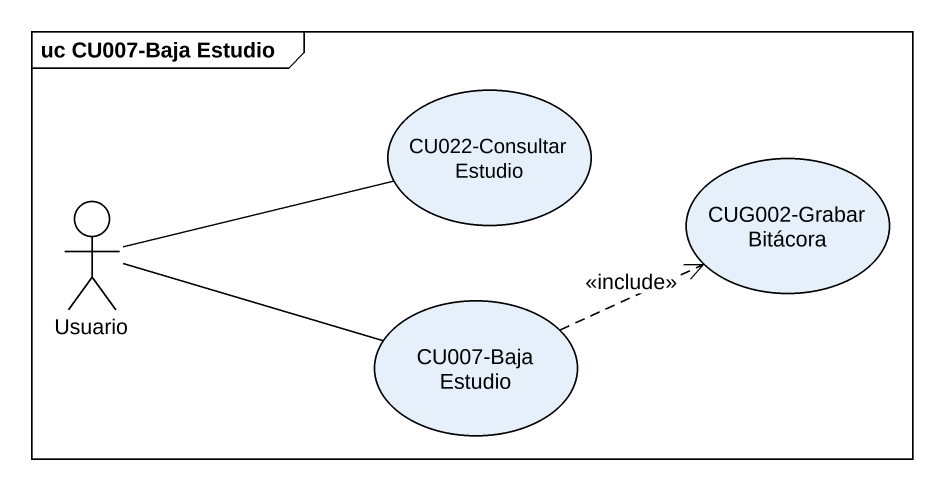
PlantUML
@startuml
mainframe uc CU007-Baja Estudio
usecase "CU022-Consultar Estudio" as CU022_Consultar_Estudio
actor Usuario
usecase "CUG002-Grabar Bitácora" as CUG002_Grabar_Bitácora
usecase "CU007-Baja Estudio" as CU007_Baja_Estudio
Usuario -right- CU022_Consultar_Estudio
Usuario -right- CU007_Baja_Estudio
CU007_Baja_Estudio .right.> CUG002_Grabar_Bitácora : <<include>>
@enduml
